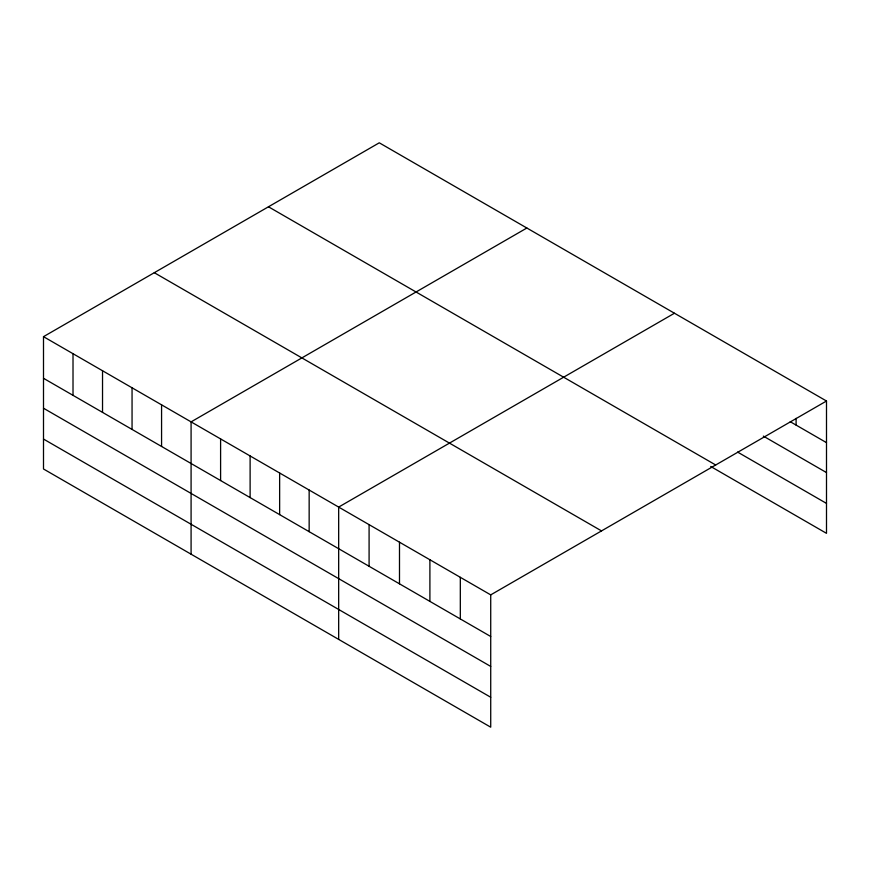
<?xml version="1.0" encoding="UTF-8"?>
<svg xmlns="http://www.w3.org/2000/svg" width="870" height="870" viewBox="0 0 870 870"><rect width="100%" height="100%" fill="white"/><g stroke="black" fill="none" stroke-linecap="round" stroke-linejoin="round"><path stroke-width="1.3" d="M490.723 666.431L490.723 594.873L43.5 336.668L43.5 468.984L490.723 727.189L490.723 666.431L43.5 408.226M710.703 466.472L826.5 533.332L826.5 401.016L379.276 142.81L43.5 336.668M526.861 228.016L191.085 421.874L191.085 554.19M674.446 313.233L338.669 507.079L338.669 639.396M490.723 594.873L826.5 401.016M790.243 421.711L826.5 442.645M763.338 436.109L826.5 472.573M737.608 452.085L826.5 503.404M268.471 206.788L715.695 464.993M154.305 272.701L601.529 530.907M43.5 378.298L490.723 636.503M43.5 439.056L490.723 697.261M796.093 418.372L796.093 425.082M460.317 577.321L460.317 618.94M429.9 559.758L429.9 601.387M399.493 542.195L399.493 583.824M369.087 524.643L369.087 566.272M309.154 490.038L309.154 531.668M279.64 472.997L279.64 514.627M250.114 455.956L250.114 497.586M220.599 438.915L220.599 480.544M161.57 404.833L161.57 446.462M132.055 387.792L132.055 429.421M102.529 370.75L102.529 412.38M73.015 353.709L73.015 395.339"/></g></svg>
